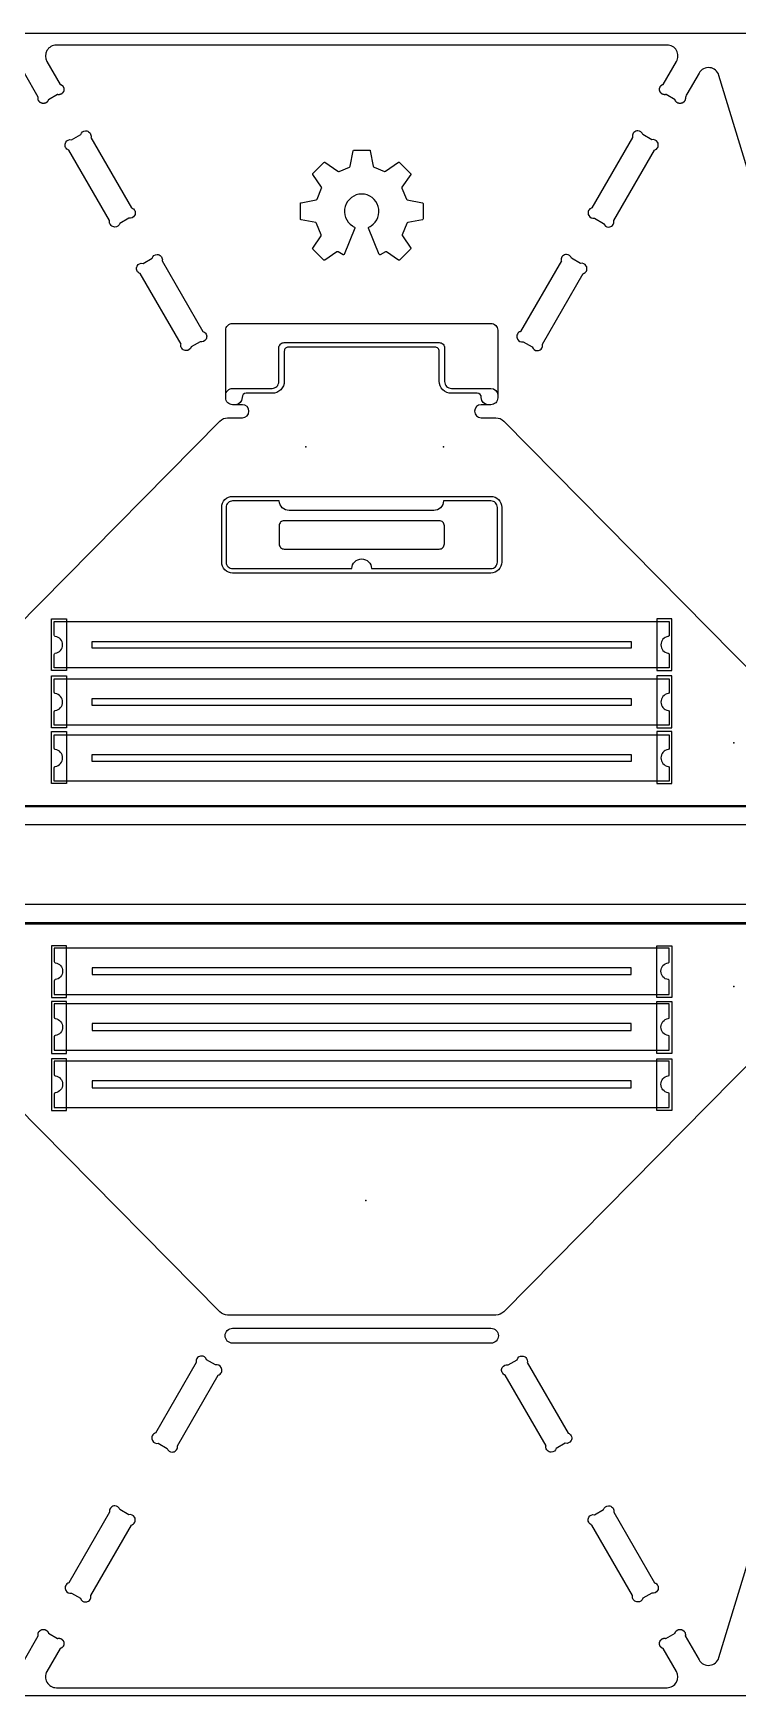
# Model space of a CAD drawing. Header units: millimetres. Extents: x 0 to 2438, y 0 to 1220.
# Drawn here: x 996 to 1512, y 0 to 1220 of the extents above; entities that cross this region are included whole.
import ezdxf

# ---------------------------------------------------------------- set-up
doc = ezdxf.new("R2010")
doc.units = ezdxf.units.MM
doc.header["$MEASUREMENT"] = 0
for name, color, linetype, true_color in [('Angled Pocket Entry', 3, 'Continuous', 0x00ff00), ('Board Fixings', 6, 'Continuous', 0xff00ff), ('Pockets 10mm', 5, 'Continuous', 0x0000ff), ('Pockets 5mm', 4, 'Continuous', 0x00ffff), ('Profile - inside', 30, 'Continuous', 0xff7f00), ('Profile - outside', 18, 'Continuous', 0x000000), ('Stock Perimeter', 1, 'Continuous', 0xff0007)]:
    doc.layers.add(name, color=color, linetype=linetype, true_color=true_color)

msp = doc.modelspace()

# ---------------------------------------------------------------- linework, layer by layer
at = {"layer": 'Angled Pocket Entry'}
for points in [[(810, 653.4), (1663.4, 653.4), (1663.4, 639.2), (810, 639.2), (810, 653.4)], [(810, 566.4), (1663.4, 566.4), (1663.4, 580.6), (810, 580.6), (810, 566.4)]]:
    msp.add_lwpolyline(points, dxfattribs=at)
at = {"layer": 'Board Fixings'}
for p in [(1195.8, 916.5), (1296.7, 916.5), (1509.7, 699.4), (1509.7, 520.5), (1239.7, 363.5)]:
    msp.add_point(p, dxfattribs=at)
at = {"layer": 'Pockets 10mm'}
for points in [[(1192.2, 1083.1, -0.343186), (1191.7, 1083.7), (1191.7, 1095.1, -0.341956), (1192.2, 1095.6), (1203.3, 1097.7, 0.239287), (1203.9, 1098.3), (1207.3, 1106.2, 0.247752), (1207.2, 1107), (1200.8, 1116.4, -0.341571), (1200.9, 1117.1), (1208.9, 1125.2, -0.343622), (1209.7, 1125.3), (1219.2, 1118.7, 0.241389), (1220.1, 1118.6), (1227.7, 1121.8, 0.242832), (1228.3, 1122.4), (1230.4, 1133.8, -0.343155), (1231, 1134.3), (1242.4, 1134.3, -0.342745), (1243, 1133.8), (1245.1, 1122.4, 0.243573), (1245.7, 1121.8), (1253.3, 1118.6, 0.241471), (1254.2, 1118.7), (1263.7, 1125.3, -0.343447), (1264.5, 1125.2), (1272.5, 1117.1, -0.34221), (1272.6, 1116.4), (1266.1, 1107, 0.246616), (1266.1, 1106.2), (1269.5, 1098.3, 0.240404), (1270.1, 1097.7), (1281.2, 1095.6, -0.34245), (1281.7, 1095.1), (1281.7, 1083.7, -0.343186), (1281.2, 1083.1), (1270.4, 1081.1, 0.248501), (1269.8, 1080.5), (1266.4, 1072.1, 0.242002), (1266.5, 1071.3), (1272.6, 1062.4, -0.341425), (1272.5, 1061.6), (1264.5, 1053.6, -0.340556), (1263.7, 1053.5), (1254.9, 1059.5, 0.261321), (1254.1, 1059.5), (1250.2, 1057.5, -0.446574), (1249.6, 1057.7), (1241.6, 1076.9, -0.353509), (1241.9, 1077.7), (1242.8, 1078.3), (1243.5, 1078.7, 3.421371), (1229.9, 1078.7), (1230.5, 1078.3), (1231.5, 1077.7, -0.351653), (1231.7, 1076.9), (1223.8, 1057.7, -0.446825), (1223.1, 1057.5), (1219.3, 1059.5, 0.261342), (1218.4, 1059.5), (1209.7, 1053.5, -0.340847), (1208.9, 1053.6), (1200.9, 1061.6, -0.342703), (1200.8, 1062.4), (1206.9, 1071.3, 0.240875), (1207, 1072.1), (1203.6, 1080.5, 0.248644), (1203, 1081.1), (1192.2, 1083.1)], [(1149, 952.6, -0.413965), (1144, 947.4), (1142, 947.4, -0.414214), (1137, 952.4), (1137, 1002.1, -0.414214), (1142, 1007.1), (1331.4, 1007.1, -0.414214), (1336.4, 1002.1), (1336.4, 952.4, -0.414214), (1331.4, 947.4), (1329.4, 947.4, -0.413965), (1324.4, 952.6, 0.413541), (1321.4, 955.8), (1302.5, 955.8, -0.414214), (1293.5, 964.8), (1293.5, 986.7, 0.414214), (1290.5, 989.7), (1182.9, 989.7, 0.414214), (1179.9, 986.7), (1179.9, 964.8, -0.414214), (1170.9, 955.8), (1152, 955.8, 0.413541), (1149, 952.6)], [(1339.4, 872.1), (1339.4, 831.9, -0.414214), (1331.4, 823.9), (1142, 823.9, -0.414214), (1134, 831.9), (1134, 872.1, -0.414214), (1142, 880.1), (1331.4, 880.1, -0.414214), (1339.4, 872.1)], [(1176.1, 845.2, 0.414214), (1179.9, 841.5), (1293.5, 841.5, 0.414214), (1297.3, 845.2), (1297.3, 858.6, 0.414214), (1293.5, 862.3), (1179.9, 862.3, 0.414214), (1176.1, 858.6), (1176.1, 845.2)], [(1142, 269.7), (1331.4, 269.7, -1), (1331.4, 258.7), (1142, 258.7, -1), (1142, 269.7)]]:
    msp.add_lwpolyline(points, format="xyb", dxfattribs=at)
for points in [[(1009.2, 790.4), (1020.2, 790.4), (1020.2, 752.4), (1009.2, 752.4), (1009.2, 790.4)], [(1464.2, 790.4), (1453.2, 790.4), (1453.2, 752.4), (1464.2, 752.4), (1464.2, 790.4)], [(1009.2, 748.4), (1020.2, 748.4), (1020.2, 710.4), (1009.2, 710.4), (1009.2, 748.4)], [(1464.2, 748.4), (1453.2, 748.4), (1453.2, 710.4), (1464.2, 710.4), (1464.2, 748.4)], [(1009.2, 707.5), (1020.2, 707.5), (1020.2, 669.5), (1009.2, 669.5), (1009.2, 707.5)], [(1464.2, 707.5), (1453.2, 707.5), (1453.2, 669.5), (1464.2, 669.5), (1464.2, 707.5)], [(1009.2, 512.4), (1020.2, 512.4), (1020.2, 550.4), (1009.2, 550.4), (1009.2, 512.4)], [(1464.2, 512.4), (1453.2, 512.4), (1453.2, 550.4), (1464.2, 550.4), (1464.2, 512.4)], [(1009.2, 471.4), (1020.2, 471.4), (1020.2, 509.4), (1009.2, 509.4), (1009.2, 471.4)], [(1464.2, 471.4), (1453.2, 471.4), (1453.2, 509.4), (1464.2, 509.4), (1464.2, 471.4)], [(1009.2, 429.4), (1020.2, 429.4), (1020.2, 467.4), (1009.2, 467.4), (1009.2, 429.4)], [(1464.2, 429.4), (1453.2, 429.4), (1453.2, 467.4), (1464.2, 467.4), (1464.2, 429.4)]]:
    msp.add_lwpolyline(points, dxfattribs=at)
at = {"layer": 'Pockets 5mm'}
for points in [[(1434.4, 773.7), (1434.4, 768.7), (1039, 768.7), (1039, 773.7), (1434.4, 773.7)], [(1434.4, 731.7), (1434.4, 726.7), (1039, 726.7), (1039, 731.7), (1434.4, 731.7)], [(1434.4, 690.7), (1434.4, 685.7), (1039, 685.7), (1039, 690.7), (1434.4, 690.7)], [(1434.4, 529.2), (1434.4, 534.2), (1039, 534.2), (1039, 529.2), (1434.4, 529.2)], [(1434.4, 488.2), (1434.4, 493.2), (1039, 493.2), (1039, 488.2), (1434.4, 488.2)], [(1434.4, 446.2), (1434.4, 451.2), (1039, 451.2), (1039, 446.2), (1434.4, 446.2)]]:
    msp.add_lwpolyline(points, dxfattribs=at)
at = {"layer": 'Profile - inside'}
for points in [[(1034.2, 1148.4, -0.414214), (1038.2, 1144.4, -0.113743), (1038, 1143.6), (1067.9, 1091.8, -0.112396), (1068.7, 1091.5, -0.414214), (1070.1, 1086.2, -0.347669), (1065.9, 1084.4), (1059.3, 1080.5, -0.347897), (1055.6, 1077.8, -0.414214), (1051.7, 1081.7, -0.118628), (1051.8, 1082.6), (1021.9, 1134.3, -0.116857), (1021.1, 1134.6, -0.414214), (1019.7, 1140, -0.347911), (1023.9, 1141.8), (1030.6, 1145.6, -0.347788), (1034.2, 1148.4)], [(1439.2, 1148.4, 0.414214), (1435.2, 1144.4, 0.113743), (1435.4, 1143.6), (1405.5, 1091.8, 0.112396), (1404.7, 1091.5, 0.414214), (1403.2, 1086.2, 0.347669), (1407.5, 1084.4), (1414.1, 1080.5, 0.347897), (1417.8, 1077.8, 0.414214), (1421.7, 1081.7, 0.118628), (1421.5, 1082.6), (1451.4, 1134.3, 0.116857), (1452.2, 1134.6, 0.414214), (1453.7, 1140, 0.347911), (1449.5, 1141.8), (1442.8, 1145.6, 0.347788), (1439.2, 1148.4)], [(1086.6, 1057.6, -0.414214), (1090.5, 1053.7, -0.113743), (1090.3, 1052.9), (1120.2, 1001.1, -0.112396), (1121, 1000.8, -0.414214), (1122.5, 995.5, -0.347669), (1118.2, 993.6), (1111.6, 989.8, -0.347897), (1107.9, 987.1, -0.414214), (1104, 991, -0.118628), (1104.2, 991.8), (1074.3, 1043.6, -0.116857), (1073.5, 1043.9, -0.414214), (1072, 1049.2, -0.347911), (1076.3, 1051.1), (1082.9, 1054.9, -0.347788), (1086.6, 1057.6)], [(1386.8, 1057.6, 0.414214), (1382.9, 1053.7, 0.113743), (1383.1, 1052.9), (1353.2, 1001.1, 0.112396), (1352.4, 1000.8, 0.414214), (1350.9, 995.5, 0.347669), (1355.2, 993.6), (1361.8, 989.8, 0.347897), (1365.5, 987.1, 0.414214), (1369.4, 991, 0.118628), (1369.2, 991.8), (1399.1, 1043.6, 0.116857), (1399.9, 1043.9, 0.414214), (1401.4, 1049.2, 0.347911), (1397.1, 1051.1), (1390.5, 1054.9, 0.347788), (1386.8, 1057.6)], [(1097.7, 178.8, 0.414214), (1101.6, 182.7, 0.113743), (1101.5, 183.5), (1131.4, 235.3, 0.112396), (1132.2, 235.6, 0.414214), (1133.6, 240.9, 0.347669), (1129.4, 242.8), (1122.8, 246.6, 0.347897), (1119.1, 249.3, 0.414214), (1115.2, 245.4, 0.118628), (1115.3, 244.6), (1085.4, 192.8, 0.116857), (1084.6, 192.5, 0.414214), (1083.2, 187.2, 0.347911), (1087.4, 185.3), (1094, 181.5, 0.347788), (1097.7, 178.8)], [(1375.7, 178.8, -0.414214), (1371.7, 182.7, -0.113743), (1371.9, 183.5), (1342, 235.3, -0.112396), (1341.2, 235.6, -0.414214), (1339.8, 240.9, -0.347669), (1344, 242.8), (1350.6, 246.6, -0.347897), (1354.3, 249.3, -0.414214), (1358.2, 245.4, -0.118628), (1358.1, 244.6), (1388, 192.8, -0.116857), (1388.8, 192.5, -0.414214), (1390.2, 187.2, -0.347911), (1386, 185.3), (1379.4, 181.5, -0.347788), (1375.7, 178.8)], [(1034.2, 68.8, 0.414214), (1038.1, 72.7, 0.113743), (1038, 73.5), (1067.9, 125.3, 0.112396), (1068.7, 125.6, 0.414214), (1070.1, 131, 0.347669), (1065.9, 132.8), (1059.3, 136.6, 0.347897), (1055.6, 139.4, 0.414214), (1051.7, 135.4, 0.118628), (1051.8, 134.6), (1021.9, 82.8, 0.116857), (1021.1, 82.5, 0.414214), (1019.7, 77.2, 0.347911), (1023.9, 75.4), (1030.5, 71.5, 0.347788), (1034.2, 68.8)], [(1439.2, 68.8, -0.414214), (1435.2, 72.7, -0.113743), (1435.4, 73.5), (1405.5, 125.3, -0.112396), (1404.7, 125.6, -0.414214), (1403.3, 131, -0.347669), (1407.5, 132.8), (1414.1, 136.6, -0.347897), (1417.8, 139.4, -0.414214), (1421.7, 135.4, -0.118628), (1421.6, 134.6), (1451.5, 82.8, -0.116857), (1452.3, 82.5, -0.414214), (1453.7, 77.2, -0.347911), (1449.5, 75.4), (1442.9, 71.5, -0.347788), (1439.2, 68.8)]]:
    msp.add_lwpolyline(points, format="xyb", dxfattribs=at)
at = {"layer": 'Profile - outside'}
for points in [[(1655.9, 674.5), (1498.7, 1189.1, 0.655776), (1484.1, 1190.8), (1475.1, 1175.2, 0.10714), (1474.1, 1172), (1474.1, 1171.9), (1474.1, 1171.8), (1474.1, 1171.8), (1474, 1171.7), (1474, 1171.6), (1474, 1171.5), (1474, 1171.4), (1474, 1171.3), (1473.9, 1171.3), (1473.9, 1171.2), (1473.9, 1171.1), (1473.9, 1171), (1473.8, 1170.9), (1473.8, 1170.8), (1473.7, 1170.7), (1473.7, 1170.7), (1473.7, 1170.6), (1473.6, 1170.5), (1473.6, 1170.4), (1473.5, 1170.3), (1473.5, 1170.3), (1473.4, 1170.2), (1473.4, 1170.1), (1473.3, 1170), (1473.3, 1169.9), (1473.2, 1169.9), (1473.1, 1169.8), (1473.1, 1169.7), (1473, 1169.7), (1472.9, 1169.6), (1472.9, 1169.5), (1472.8, 1169.5), (1472.7, 1169.4), (1472.7, 1169.3), (1472.6, 1169.3), (1472.5, 1169.2), (1472.4, 1169.2), (1472.4, 1169.1), (1472.3, 1169.1), (1472.2, 1169), (1472.1, 1169), (1472, 1168.9), (1472, 1168.9), (1471.9, 1168.8), (1471.8, 1168.8), (1471.7, 1168.8), (1471.6, 1168.7), (1471.5, 1168.7), (1471.4, 1168.7), (1471.4, 1168.6), (1471.3, 1168.6), (1471.2, 1168.6), (1471.1, 1168.6), (1471, 1168.6), (1470.9, 1168.5), (1470.9, 1168.5), (1470.8, 1168.5), (1470.7, 1168.5), (1470.6, 1168.5), (1470.5, 1168.5), (1470.4, 1168.5), (1470.3, 1168.5), (1470.3, 1168.5), (1470.2, 1168.5), (1470, 1168.5), (1470, 1168.5), (1469.9, 1168.5), (1469.8, 1168.5), (1469.7, 1168.5), (1469.7, 1168.5), (1469.6, 1168.5), (1469.5, 1168.5), (1469.5, 1168.5), (1469.4, 1168.5), (1469.3, 1168.6), (1469.2, 1168.6), (1469.2, 1168.6), (1469.1, 1168.6), (1469, 1168.6), (1468.9, 1168.7), (1468.9, 1168.7), (1468.8, 1168.7), (1468.7, 1168.7), (1468.6, 1168.8), (1468.6, 1168.8), (1468.5, 1168.8), (1468.4, 1168.9), (1468.3, 1168.9), (1468.3, 1168.9), (1468.2, 1169), (1468.1, 1169), (1468.1, 1169.1), (1468, 1169.1), (1467.9, 1169.2), (1467.9, 1169.2), (1467.8, 1169.3), (1467.7, 1169.3), (1467.7, 1169.3), (1467.6, 1169.4), (1467.6, 1169.5), (1467.5, 1169.5), (1467.4, 1169.6), (1467.4, 1169.6), (1467.3, 1169.7), (1467.3, 1169.7), (1467.2, 1169.8), (1467.2, 1169.9), (1467.1, 1169.9), (1467.1, 1170), (1467, 1170), (1467, 1170.1), (1467, 1170.2), (1466.9, 1170.2), (1466.9, 1170.3), (1466.8, 1170.4), (1466.8, 1170.4), (1466.8, 1170.5), (1466.7, 1170.6), (1466.7, 1170.7), (1466.7, 1170.7), (1466.6, 1170.8), (1466.6, 1170.9), (1466.6, 1170.9), (1466.6, 1171), (1466.5, 1171.1), (1466.5, 1171.2), (1466.5, 1171.2), (1459.9, 1175.1), (1459.8, 1175), (1459.7, 1175), (1459.7, 1175), (1459.6, 1175), (1459.5, 1175), (1459.4, 1175), (1459.4, 1174.9), (1459.3, 1174.9), (1459.2, 1174.9), (1459.1, 1174.9), (1459.1, 1174.9), (1459, 1174.9), (1458.9, 1174.9), (1458.8, 1174.9), (1458.8, 1174.9), (1458.7, 1174.9), (1458.6, 1174.9), (1458.5, 1174.9), (1458.4, 1174.9), (1458.4, 1175), (1458.3, 1175), (1458.2, 1175), (1458.1, 1175), (1458, 1175), (1458, 1175), (1457.9, 1175.1), (1457.8, 1175.1), (1457.7, 1175.1), (1457.7, 1175.1), (1457.6, 1175.2), (1457.5, 1175.2), (1457.4, 1175.2), (1457.4, 1175.3), (1457.3, 1175.3), (1457.2, 1175.3), (1457.2, 1175.4), (1457.1, 1175.4), (1457, 1175.4), (1456.9, 1175.5), (1456.9, 1175.5), (1456.8, 1175.6), (1456.8, 1175.6), (1456.7, 1175.7), (1456.6, 1175.7), (1456.6, 1175.8), (1456.5, 1175.8), (1456.4, 1175.9), (1456.4, 1175.9), (1456.3, 1176), (1456.3, 1176), (1456.2, 1176.1), (1456.2, 1176.1), (1456.1, 1176.2), (1456.1, 1176.3), (1456, 1176.3), (1456, 1176.4), (1455.9, 1176.4), (1455.9, 1176.5), (1455.8, 1176.6), (1455.8, 1176.6), (1455.8, 1176.7), (1455.7, 1176.7), (1455.6, 1176.9), (1455.6, 1176.9), (1455.6, 1177), (1455.5, 1177.1), (1455.5, 1177.2), (1455.4, 1177.3), (1455.4, 1177.3), (1455.4, 1177.4), (1455.3, 1177.5), (1455.3, 1177.6), (1455.3, 1177.7), (1455.3, 1177.8), (1455.2, 1177.9), (1455.2, 1178), (1455.2, 1178.1), (1455.2, 1178.2), (1455.2, 1178.2), (1455.2, 1178.3), (1455.1, 1178.4), (1455.1, 1178.5), (1455.1, 1178.6), (1455.1, 1178.7), (1455.1, 1178.8), (1455.1, 1178.9), (1455.1, 1179), (1455.1, 1179.1), (1455.1, 1179.2), (1455.2, 1179.3), (1455.2, 1179.4), (1455.2, 1179.5), (1455.2, 1179.6), (1455.2, 1179.7), (1455.3, 1179.8), (1455.3, 1179.9), (1455.3, 1180), (1455.3, 1180.1), (1455.4, 1180.2), (1455.4, 1180.3), (1455.5, 1180.4), (1455.5, 1180.5), (1455.5, 1180.6), (1455.6, 1180.7), (1455.6, 1180.8), (1455.7, 1180.9), (1455.7, 1180.9), (1455.8, 1181), (1455.9, 1181.1), (1455.9, 1181.2), (1456, 1181.3), (1456, 1181.3), (1456.1, 1181.4), (1456.2, 1181.5), (1456.2, 1181.6), (1456.3, 1181.6), (1456.4, 1181.7), (1456.4, 1181.8), (1456.5, 1181.8), (1456.6, 1181.9), (1456.6, 1181.9), (1456.7, 1182), (1456.8, 1182), (1456.9, 1182.1), (1456.9, 1182.1), (1457, 1182.2), (1457.1, 1182.2), (1457.1, 1182.3), (1457.2, 1182.3), (1457.2, 1182.3), (1457.3, 1182.3), (1457.3, 1182.4), (1457.4, 1182.4), (1457.5, 1182.4), (1457.5, 1182.4), (1457.6, 1182.4), (1457.6, 1182.5), (1457.7, 1182.5), (1457.7, 1182.5), (1457.7, 1182.5), (1457.7, 1182.5), (1457.7, 1182.5), (1457.8, 1182.5), (1457.8, 1182.5), (1457.8, 1182.5), (1457.8, 1182.5), (1457.9, 1182.5), (1457.9, 1182.5), (1467.6, 1199.3, 0.577317), (1460.6, 1211.3), (1012.7, 1211.3, 0.577317), (1005.8, 1199.3), (1015.5, 1182.5), (1015.5, 1182.5), (1015.5, 1182.5), (1015.6, 1182.5), (1015.6, 1182.5), (1015.6, 1182.5), (1015.6, 1182.5), (1015.7, 1182.5), (1015.7, 1182.5), (1015.7, 1182.5), (1015.7, 1182.5), (1015.8, 1182.5), (1015.8, 1182.4), (1015.9, 1182.4), (1015.9, 1182.4), (1016, 1182.4), (1016, 1182.4), (1016.1, 1182.3), (1016.1, 1182.3), (1016.2, 1182.3), (1016.2, 1182.3), (1016.3, 1182.2), (1016.4, 1182.2), (1016.4, 1182.1), (1016.5, 1182.1), (1016.6, 1182), (1016.7, 1182), (1016.7, 1181.9), (1016.8, 1181.9), (1016.9, 1181.8), (1017, 1181.8), (1017, 1181.7), (1017.1, 1181.6), (1017.2, 1181.6), (1017.2, 1181.5), (1017.3, 1181.4), (1017.4, 1181.3), (1017.4, 1181.3), (1017.5, 1181.2), (1017.5, 1181.1), (1017.6, 1181), (1017.6, 1180.9), (1017.7, 1180.9), (1017.7, 1180.8), (1017.8, 1180.7), (1017.8, 1180.6), (1017.9, 1180.5), (1017.9, 1180.4), (1018, 1180.3), (1018, 1180.2), (1018, 1180.1), (1018.1, 1180), (1018.1, 1179.9), (1018.1, 1179.8), (1018.2, 1179.7), (1018.2, 1179.6), (1018.2, 1179.5), (1018.2, 1179.4), (1018.2, 1179.3), (1018.2, 1179.2), (1018.2, 1179.1), (1018.3, 1179), (1018.3, 1178.9), (1018.3, 1178.8), (1018.3, 1178.7), (1018.3, 1178.6), (1018.3, 1178.5), (1018.2, 1178.4), (1018.2, 1178.3), (1018.2, 1178.2), (1018.2, 1178.2), (1018.2, 1178.1), (1018.2, 1178), (1018.1, 1177.9), (1018.1, 1177.8), (1018.1, 1177.7), (1018.1, 1177.6), (1018, 1177.5), (1018, 1177.4), (1018, 1177.3), (1017.9, 1177.3), (1017.9, 1177.2), (1017.9, 1177.1), (1017.8, 1177), (1017.8, 1176.9), (1017.7, 1176.9), (1017.7, 1176.7), (1017.6, 1176.7), (1017.6, 1176.6), (1017.5, 1176.6), (1017.5, 1176.5), (1017.5, 1176.4), (1017.4, 1176.4), (1017.4, 1176.3), (1017.3, 1176.3), (1017.3, 1176.2), (1017.2, 1176.1), (1017.2, 1176.1), (1017.1, 1176), (1017.1, 1176), (1017, 1175.9), (1016.9, 1175.9), (1016.9, 1175.8), (1016.8, 1175.8), (1016.8, 1175.7), (1016.7, 1175.7), (1016.6, 1175.6), (1016.6, 1175.6), (1016.5, 1175.5), (1016.4, 1175.5), (1016.4, 1175.4), (1016.3, 1175.4), (1016.2, 1175.4), (1016.2, 1175.3), (1016.1, 1175.3), (1016, 1175.3), (1015.9, 1175.2), (1015.9, 1175.2), (1015.8, 1175.2), (1015.7, 1175.1), (1015.6, 1175.1), (1015.6, 1175.1), (1015.5, 1175.1), (1015.4, 1175), (1015.3, 1175), (1015.3, 1175), (1015.2, 1175), (1015.1, 1175), (1015, 1175), (1014.9, 1174.9), (1014.9, 1174.9), (1014.8, 1174.9), (1014.7, 1174.9), (1014.6, 1174.9), (1014.6, 1174.9), (1014.5, 1174.9), (1014.4, 1174.9), (1014.3, 1174.9), (1014.2, 1174.9), (1014.2, 1174.9), (1014.1, 1174.9), (1014, 1174.9), (1013.9, 1175), (1013.9, 1175), (1013.8, 1175), (1013.7, 1175), (1013.6, 1175), (1013.6, 1175), (1013.5, 1175.1), (1006.9, 1171.2), (1006.9, 1171.2), (1006.8, 1171.1), (1006.8, 1171), (1006.8, 1170.9), (1006.8, 1170.9), (1006.7, 1170.8), (1006.7, 1170.7), (1006.7, 1170.7), (1006.7, 1170.6), (1006.6, 1170.5), (1006.6, 1170.4), (1006.6, 1170.4), (1006.5, 1170.3), (1006.5, 1170.2), (1006.4, 1170.2), (1006.4, 1170.1), (1006.3, 1170), (1006.3, 1170), (1006.3, 1169.9), (1006.2, 1169.9), (1006.2, 1169.8), (1006.1, 1169.7), (1006, 1169.7), (1006, 1169.6), (1005.9, 1169.6), (1005.9, 1169.5), (1005.8, 1169.5), (1005.8, 1169.4), (1005.7, 1169.3), (1005.6, 1169.3), (1005.6, 1169.3), (1005.5, 1169.2), (1005.4, 1169.2), (1005.4, 1169.1), (1005.3, 1169.1), (1005.2, 1169), (1005.2, 1169), (1005.1, 1168.9), (1005, 1168.9), (1005, 1168.9), (1004.9, 1168.8), (1004.8, 1168.8), (1004.7, 1168.8), (1004.7, 1168.7), (1004.6, 1168.7), (1004.5, 1168.7), (1004.5, 1168.7), (1004.4, 1168.6), (1004.3, 1168.6), (1004.2, 1168.6), (1004.2, 1168.6), (1004.1, 1168.6), (1004, 1168.5), (1003.9, 1168.5), (1003.9, 1168.5), (1003.8, 1168.5), (1003.7, 1168.5), (1003.6, 1168.5), (1003.6, 1168.5), (1003.5, 1168.5), (1003.4, 1168.5), (1003.3, 1168.5), (1003.2, 1168.5), (1003.1, 1168.5), (1003, 1168.5), (1002.9, 1168.5), (1002.8, 1168.5), (1002.8, 1168.5), (1002.7, 1168.5), (1002.6, 1168.5), (1002.5, 1168.5), (1002.4, 1168.6), (1002.3, 1168.6), (1002.2, 1168.6), (1002.1, 1168.6), (1002, 1168.6), (1001.9, 1168.7), (1001.8, 1168.7), (1001.8, 1168.7), (1001.7, 1168.8), (1001.6, 1168.8), (1001.5, 1168.9), (1001.4, 1168.9), (1001.3, 1169), (1001.2, 1169), (1001.1, 1169.1), (1001.1, 1169.1), (1001, 1169.2), (1000.9, 1169.2), (1000.8, 1169.3), (1000.7, 1169.3), (1000.6, 1169.4), (1000.6, 1169.5), (1000.5, 1169.5), (1000.4, 1169.6), (1000.4, 1169.7), (1000.3, 1169.8), (1000.2, 1169.8), (1000.2, 1169.9), (1000.1, 1170), (1000, 1170.1), (1000, 1170.2), (999.9, 1170.2), (999.9, 1170.3), (999.8, 1170.4), (999.8, 1170.5), (999.7, 1170.6), (999.7, 1170.7), (999.6, 1170.8), (999.6, 1170.9), (999.5, 1170.9), (999.5, 1171), (999.5, 1171.1), (999.5, 1171.2), (999.4, 1171.3), (999.4, 1171.4), (999.4, 1171.5), (999.4, 1171.6), (999.3, 1171.7), (999.3, 1171.8), (999.3, 1171.9), (999.3, 1172), (999.3, 1172), (999.3, 1172.1), (999.3, 1172.2), (999.3, 1172.3), (999.3, 1172.4), (999.3, 1172.5), (999.3, 1172.5), (999.3, 1172.6), (999.3, 1172.6), (999.3, 1172.7), (999.3, 1172.7), (999.3, 1172.8), (999.3, 1172.8), (999.3, 1172.9), (999.3, 1172.9), (999.3, 1173), (999.4, 1173), (999.4, 1173.1), (999.4, 1173.1), (999.4, 1173.1), (999.4, 1173.1), (999.4, 1173.2), (999.4, 1173.2), (999.4, 1173.2), (999.4, 1173.2), (989.3, 1190.8, 0.655776)], [(869.9, 669.3), (1132.6, 935.4, -0.200612), (1138.3, 937.8), (1149.2, 937.8, 1), (1149.2, 947.4), (1142, 947.4, -0.414214), (1137, 952.4), (1137, 954.4, -0.414214), (1142, 959.4), (1170.9, 959.4, 0.414214), (1175.9, 964.4), (1175.9, 989, -0.414214), (1179.9, 993), (1293.5, 993, -0.414214), (1297.5, 989), (1297.5, 964.4, 0.414214), (1302.5, 959.4), (1331.4, 959.4, -0.414213), (1336.4, 954.4), (1336.4, 952.4, -0.414214), (1331.4, 947.4), (1324.2, 947.4, 1), (1324.2, 937.8), (1335.1, 937.8, -0.200612), (1340.8, 935.4), (1603.5, 669.3, 0.200612)], [(1331.4, 876.8), (1296.7, 876.8, -0.404147), (1289.5, 869.8), (1183.5, 869.8, -0.404147), (1176.2, 876.8), (1142, 876.8, 0.414214), (1137.2, 872.1), (1137.2, 831.9, 0.414214), (1142, 827.2), (1229.4, 827.2, -0.966092), (1243.9, 827.2), (1302.2, 827.2), (1331.4, 827.2, 0.414214), (1336.2, 831.9), (1336.2, 872.1, 0.414214), (1331.4, 876.8)], [(1461.5, 765, -0.374242), (1462.3, 764), (1462.3, 754.2), (1011.1, 754.2), (1011.1, 764, -0.374242), (1011.9, 765, 0.870388), (1011.9, 777.4, -0.374242), (1011.1, 778.4), (1011.1, 788.2), (1462.3, 788.2), (1462.3, 778.4, -0.374242), (1461.5, 777.4, 0.870388), (1461.5, 765)], [(1461.5, 723, -0.374242), (1462.3, 722), (1462.3, 712.2), (1011.1, 712.2), (1011.1, 722, -0.374242), (1011.9, 723, 0.870388), (1011.9, 735.4, -0.374242), (1011.1, 736.4), (1011.1, 746.2), (1462.3, 746.2), (1462.3, 736.4, -0.374242), (1461.5, 735.4, 0.870388), (1461.5, 723)], [(1461.5, 682, -0.374242), (1462.3, 681), (1462.3, 671.2), (1011.1, 671.2), (1011.1, 681, -0.374242), (1011.9, 682, 0.870388), (1011.9, 694.4, -0.374242), (1011.1, 695.4), (1011.1, 705.2), (1462.3, 705.2), (1462.3, 695.4, -0.374242), (1461.5, 694.4, 0.870388), (1461.5, 682)], [(1603.5, 547.9), (1340.8, 281.7, -0.200612), (1335.1, 279.4), (1138.3, 279.4, -0.200612), (1132.6, 281.7), (869.9, 547.9, 0.200612)], [(1461.5, 537.9, 0.374242), (1462.3, 538.9), (1462.3, 548.7), (1011.1, 548.7), (1011.1, 538.9, 0.374242), (1011.9, 537.9, -0.870388), (1011.9, 525.5, 0.374242), (1011.1, 524.5), (1011.1, 514.7), (1462.3, 514.7), (1462.3, 524.5, 0.374242), (1461.5, 525.5, -0.870388), (1461.5, 537.9)], [(1012.8, 5.9), (1460.6, 5.9, 0.577317), (1467.5, 17.9), (1457.9, 34.6), (1457.8, 34.6), (1457.8, 34.6), (1457.8, 34.7), (1457.8, 34.7), (1457.7, 34.7), (1457.7, 34.7), (1457.7, 34.7), (1457.7, 34.7), (1457.6, 34.7), (1457.6, 34.7), (1457.6, 34.7), (1457.5, 34.7), (1457.5, 34.7), (1457.4, 34.7), (1457.4, 34.8), (1457.3, 34.8), (1457.3, 34.8), (1457.2, 34.8), (1457.2, 34.9), (1457.1, 34.9), (1457.1, 34.9), (1457, 35), (1456.9, 35), (1456.8, 35.1), (1456.8, 35.1), (1456.7, 35.2), (1456.6, 35.2), (1456.5, 35.3), (1456.5, 35.3), (1456.4, 35.4), (1456.3, 35.5), (1456.3, 35.5), (1456.2, 35.6), (1456.1, 35.7), (1456.1, 35.7), (1456, 35.8), (1455.9, 35.9), (1455.9, 36), (1455.8, 36), (1455.8, 36.1), (1455.7, 36.2), (1455.7, 36.3), (1455.6, 36.4), (1455.6, 36.5), (1455.5, 36.5), (1455.5, 36.6), (1455.4, 36.7), (1455.4, 36.8), (1455.4, 36.9), (1455.3, 37), (1455.3, 37.1), (1455.3, 37.2), (1455.2, 37.3), (1455.2, 37.4), (1455.2, 37.5), (1455.2, 37.6), (1455.1, 37.7), (1455.1, 37.8), (1455.1, 37.9), (1455.1, 38), (1455.1, 38.1), (1455.1, 38.2), (1455.1, 38.3), (1455.1, 38.4), (1455.1, 38.5), (1455.1, 38.6), (1455.1, 38.7), (1455.1, 38.8), (1455.1, 38.9), (1455.2, 39), (1455.2, 39.1), (1455.2, 39.2), (1455.2, 39.3), (1455.2, 39.4), (1455.3, 39.5), (1455.3, 39.5), (1455.3, 39.6), (1455.4, 39.7), (1455.4, 39.8), (1455.4, 39.9), (1455.5, 40), (1455.5, 40.1), (1455.5, 40.1), (1455.6, 40.2), (1455.6, 40.3), (1455.7, 40.4), (1455.7, 40.5), (1455.8, 40.5), (1455.8, 40.6), (1455.9, 40.7), (1455.9, 40.7), (1455.9, 40.8), (1456, 40.8), (1456, 40.9), (1456.1, 40.9), (1456.1, 41), (1456.2, 41.1), (1456.3, 41.1), (1456.3, 41.2), (1456.4, 41.2), (1456.4, 41.3), (1456.5, 41.3), (1456.5, 41.4), (1456.6, 41.4), (1456.7, 41.5), (1456.7, 41.5), (1456.8, 41.6), (1456.9, 41.6), (1456.9, 41.7), (1457, 41.7), (1457.1, 41.7), (1457.1, 41.8), (1457.2, 41.8), (1457.3, 41.9), (1457.3, 41.9), (1457.4, 41.9), (1457.5, 42), (1457.6, 42), (1457.6, 42), (1457.7, 42), (1457.8, 42.1), (1457.9, 42.1), (1457.9, 42.1), (1458, 42.1), (1458.1, 42.1), (1458.2, 42.2), (1458.3, 42.2), (1458.3, 42.2), (1458.4, 42.2), (1458.5, 42.2), (1458.6, 42.2), (1458.6, 42.2), (1458.7, 42.2), (1458.8, 42.2), (1458.9, 42.2), (1459, 42.2), (1459, 42.2), (1459.1, 42.2), (1459.2, 42.2), (1459.3, 42.2), (1459.3, 42.2), (1459.4, 42.2), (1459.5, 42.2), (1459.6, 42.2), (1459.6, 42.1), (1459.7, 42.1), (1459.8, 42.1), (1459.8, 42.1), (1466.5, 45.9), (1466.5, 46), (1466.5, 46.1), (1466.5, 46.1), (1466.6, 46.2), (1466.6, 46.3), (1466.6, 46.3), (1466.6, 46.4), (1466.7, 46.5), (1466.7, 46.6), (1466.7, 46.6), (1466.8, 46.7), (1466.8, 46.8), (1466.8, 46.8), (1466.9, 46.9), (1466.9, 47), (1467, 47), (1467, 47.1), (1467.1, 47.2), (1467.1, 47.2), (1467.2, 47.3), (1467.2, 47.3), (1467.3, 47.4), (1467.3, 47.5), (1467.4, 47.5), (1467.4, 47.6), (1467.5, 47.6), (1467.5, 47.7), (1467.6, 47.7), (1467.7, 47.8), (1467.7, 47.8), (1467.8, 47.9), (1467.8, 47.9), (1467.9, 48), (1468, 48), (1468, 48.1), (1468.1, 48.1), (1468.2, 48.2), (1468.2, 48.2), (1468.3, 48.2), (1468.4, 48.3), (1468.5, 48.3), (1468.5, 48.3), (1468.6, 48.4), (1468.7, 48.4), (1468.8, 48.4), (1468.8, 48.5), (1468.9, 48.5), (1469, 48.5), (1469, 48.5), (1469.1, 48.5), (1469.2, 48.6), (1469.3, 48.6), (1469.3, 48.6), (1469.4, 48.6), (1469.5, 48.6), (1469.6, 48.6), (1469.6, 48.6), (1469.7, 48.7), (1469.8, 48.7), (1469.9, 48.7), (1469.9, 48.7), (1470, 48.7), (1470.2, 48.7), (1470.2, 48.7), (1470.3, 48.7), (1470.4, 48.7), (1470.5, 48.7), (1470.6, 48.7), (1470.7, 48.6), (1470.8, 48.6), (1470.9, 48.6), (1471, 48.6), (1471.1, 48.6), (1471.1, 48.6), (1471.2, 48.5), (1471.3, 48.5), (1471.4, 48.5), (1471.5, 48.4), (1471.6, 48.4), (1471.7, 48.4), (1471.8, 48.3), (1471.9, 48.3), (1472, 48.2), (1472, 48.2), (1472.1, 48.1), (1472.2, 48.1), (1472.3, 48), (1472.4, 48), (1472.5, 47.9), (1472.6, 47.9), (1472.6, 47.8), (1472.7, 47.7), (1472.8, 47.7), (1472.9, 47.6), (1472.9, 47.5), (1473, 47.5), (1473.1, 47.4), (1473.1, 47.3), (1473.2, 47.2), (1473.3, 47.1), (1473.3, 47.1), (1473.4, 47), (1473.4, 46.9), (1473.5, 46.8), (1473.6, 46.7), (1473.6, 46.6), (1473.6, 46.6), (1473.7, 46.5), (1473.7, 46.4), (1473.8, 46.3), (1473.8, 46.2), (1473.8, 46.1), (1473.9, 46), (1473.9, 45.9), (1473.9, 45.8), (1474, 45.7), (1474, 45.6), (1474, 45.6), (1474, 45.5), (1474, 45.4), (1474, 45.3), (1474.1, 45.2), (1474.1, 45.1), (1474.1, 45), (1474.1, 44.9), (1474.1, 44.8), (1474.1, 44.7), (1474.1, 44.7), (1474.1, 44.6), (1474.1, 44.6), (1474.1, 44.5), (1474.1, 44.5), (1474.1, 44.4), (1474.1, 44.3), (1474, 44.3), (1474, 44.2), (1474, 44.2), (1474, 44.1), (1474, 44.1), (1474, 44.1), (1474, 44.1), (1474, 44), (1474, 44), (1474, 44), (1474, 44), (1473.9, 43.9), (1473.9, 43.9), (1484.1, 26.3, 0.655758), (1498.7, 28), (1655.9, 542.6, 0.517543)], [(1461.5, 496.9, 0.374242), (1462.3, 497.9), (1462.3, 507.7), (1011.1, 507.7), (1011.1, 497.9, 0.374242), (1011.9, 496.9, -0.870388), (1011.9, 484.5, 0.374242), (1011.1, 483.5), (1011.1, 473.7), (1462.3, 473.7), (1462.3, 483.5, 0.374242), (1461.5, 484.5, -0.870388), (1461.5, 496.9)], [(1461.5, 454.9, 0.374242), (1462.3, 455.9), (1462.3, 465.7), (1011.1, 465.7), (1011.1, 455.9, 0.374242), (1011.9, 454.9, -0.870388), (1011.9, 442.5, 0.374242), (1011.1, 441.5), (1011.1, 431.7), (1462.3, 431.7), (1462.3, 441.5, 0.374242), (1461.5, 442.5, -0.870388), (1461.5, 454.9)], [(989.3, 26.3), (999.5, 43.9), (999.4, 43.9), (999.4, 44), (999.4, 44), (999.4, 44), (999.4, 44), (999.4, 44.1), (999.4, 44.1), (999.4, 44.1), (999.4, 44.1), (999.4, 44.2), (999.3, 44.2), (999.3, 44.3), (999.3, 44.3), (999.3, 44.4), (999.3, 44.5), (999.3, 44.5), (999.3, 44.6), (999.3, 44.6), (999.3, 44.7), (999.3, 44.7), (999.3, 44.8), (999.3, 44.9), (999.3, 45), (999.3, 45.1), (999.3, 45.2), (999.3, 45.3), (999.3, 45.4), (999.4, 45.5), (999.4, 45.6), (999.4, 45.6), (999.4, 45.7), (999.5, 45.8), (999.5, 45.9), (999.5, 46), (999.5, 46.1), (999.6, 46.2), (999.6, 46.3), (999.7, 46.4), (999.7, 46.5), (999.7, 46.6), (999.8, 46.6), (999.8, 46.7), (999.9, 46.8), (999.9, 46.9), (1000, 47), (1000.1, 47.1), (1000.1, 47.1), (1000.2, 47.2), (1000.2, 47.3), (1000.3, 47.4), (1000.4, 47.5), (1000.5, 47.5), (1000.5, 47.6), (1000.6, 47.7), (1000.7, 47.7), (1000.8, 47.8), (1000.8, 47.9), (1000.9, 47.9), (1001, 48), (1001.1, 48), (1001.2, 48.1), (1001.2, 48.1), (1001.3, 48.2), (1001.4, 48.2), (1001.5, 48.3), (1001.6, 48.3), (1001.7, 48.4), (1001.8, 48.4), (1001.9, 48.4), (1002, 48.5), (1002.1, 48.5), (1002.1, 48.5), (1002.2, 48.6), (1002.3, 48.6), (1002.4, 48.6), (1002.5, 48.6), (1002.6, 48.6), (1002.7, 48.6), (1002.8, 48.7), (1002.9, 48.7), (1003, 48.7), (1003.1, 48.7), (1003.1, 48.7), (1003.2, 48.7), (1003.4, 48.7), (1003.4, 48.7), (1003.5, 48.7), (1003.6, 48.7), (1003.7, 48.7), (1003.7, 48.6), (1003.8, 48.6), (1003.9, 48.6), (1004, 48.6), (1004, 48.6), (1004.1, 48.6), (1004.2, 48.6), (1004.3, 48.5), (1004.3, 48.5), (1004.4, 48.5), (1004.5, 48.5), (1004.6, 48.5), (1004.6, 48.4), (1004.7, 48.4), (1004.8, 48.4), (1004.9, 48.3), (1004.9, 48.3), (1005, 48.3), (1005.1, 48.2), (1005.1, 48.2), (1005.2, 48.2), (1005.3, 48.1), (1005.3, 48.1), (1005.4, 48), (1005.5, 48), (1005.5, 47.9), (1005.6, 47.9), (1005.7, 47.8), (1005.7, 47.8), (1005.8, 47.7), (1005.9, 47.7), (1005.9, 47.6), (1006, 47.6), (1006, 47.5), (1006.1, 47.5), (1006.1, 47.4), (1006.2, 47.3), (1006.2, 47.3), (1006.3, 47.2), (1006.3, 47.2), (1006.4, 47.1), (1006.4, 47), (1006.5, 47), (1006.5, 46.9), (1006.5, 46.8), (1006.6, 46.8), (1006.6, 46.7), (1006.7, 46.6), (1006.7, 46.6), (1006.7, 46.5), (1006.7, 46.4), (1006.8, 46.3), (1006.8, 46.3), (1006.8, 46.2), (1006.8, 46.1), (1006.9, 46.1), (1006.9, 46), (1006.9, 45.9), (1013.5, 42.1), (1013.6, 42.1), (1013.7, 42.1), (1013.8, 42.1), (1013.8, 42.2), (1013.9, 42.2), (1014, 42.2), (1014, 42.2), (1014.1, 42.2), (1014.2, 42.2), (1014.3, 42.2), (1014.4, 42.2), (1014.4, 42.2), (1014.5, 42.2), (1014.6, 42.2), (1014.7, 42.2), (1014.7, 42.2), (1014.8, 42.2), (1014.9, 42.2), (1015, 42.2), (1015.1, 42.2), (1015.1, 42.2), (1015.2, 42.2), (1015.3, 42.1), (1015.4, 42.1), (1015.4, 42.1), (1015.5, 42.1), (1015.6, 42.1), (1015.7, 42), (1015.7, 42), (1015.8, 42), (1015.9, 42), (1016, 41.9), (1016, 41.9), (1016.1, 41.9), (1016.2, 41.8), (1016.3, 41.8), (1016.3, 41.7), (1016.4, 41.7), (1016.5, 41.7), (1016.5, 41.6), (1016.6, 41.6), (1016.7, 41.5), (1016.7, 41.5), (1016.8, 41.4), (1016.8, 41.4), (1016.9, 41.3), (1017, 41.3), (1017, 41.2), (1017.1, 41.2), (1017.1, 41.1), (1017.2, 41.1), (1017.2, 41), (1017.3, 40.9), (1017.3, 40.9), (1017.4, 40.8), (1017.4, 40.8), (1017.5, 40.7), (1017.5, 40.7), (1017.6, 40.6), (1017.6, 40.5), (1017.7, 40.5), (1017.7, 40.4), (1017.8, 40.3), (1017.8, 40.2), (1017.8, 40.1), (1017.9, 40.1), (1017.9, 40), (1018, 39.9), (1018, 39.8), (1018, 39.7), (1018.1, 39.6), (1018.1, 39.5), (1018.1, 39.5), (1018.1, 39.4), (1018.2, 39.3), (1018.2, 39.2), (1018.2, 39.1), (1018.2, 39), (1018.2, 38.9), (1018.3, 38.8), (1018.3, 38.7), (1018.3, 38.6), (1018.3, 38.5), (1018.3, 38.4), (1018.3, 38.3), (1018.3, 38.2), (1018.3, 38.1), (1018.3, 38), (1018.3, 37.9), (1018.3, 37.8), (1018.2, 37.7), (1018.2, 37.6), (1018.2, 37.5), (1018.2, 37.4), (1018.2, 37.3), (1018.1, 37.2), (1018.1, 37.1), (1018.1, 37), (1018, 36.9), (1018, 36.8), (1018, 36.7), (1017.9, 36.6), (1017.9, 36.5), (1017.8, 36.5), (1017.8, 36.4), (1017.7, 36.3), (1017.7, 36.2), (1017.6, 36.1), (1017.6, 36), (1017.5, 36), (1017.4, 35.9), (1017.4, 35.8), (1017.3, 35.7), (1017.3, 35.7), (1017.2, 35.6), (1017.1, 35.5), (1017.1, 35.5), (1017, 35.4), (1016.9, 35.3), (1016.8, 35.3), (1016.8, 35.2), (1016.7, 35.2), (1016.6, 35.1), (1016.5, 35.1), (1016.5, 35), (1016.4, 35), (1016.3, 34.9), (1016.3, 34.9), (1016.2, 34.9), (1016.2, 34.8), (1016.1, 34.8), (1016.1, 34.8), (1016, 34.8), (1016, 34.7), (1015.9, 34.7), (1015.9, 34.7), (1015.8, 34.7), (1015.8, 34.7), (1015.7, 34.7), (1015.7, 34.7), (1015.7, 34.7), (1015.7, 34.7), (1015.6, 34.7), (1015.6, 34.7), (1015.6, 34.7), (1015.6, 34.6), (1015.5, 34.6), (1015.5, 34.6), (1005.8, 17.9, 0.577317), (1012.8, 5.9)]]:
    msp.add_lwpolyline(points, format="xyb", dxfattribs=at)
msp.add_lwpolyline([(811.7, 567.4), (1661.7, 567.4), (1661.7, 652.4), (811.7, 652.4), (811.7, 567.4)], dxfattribs=at)
at = {"layer": 'Stock Perimeter'}
msp.add_lwpolyline([(2438, 1220), (2438, 0), (0, 0), (0, 1220), (2438, 1220)], dxfattribs=at)

doc.saveas('drawing.dxf')
